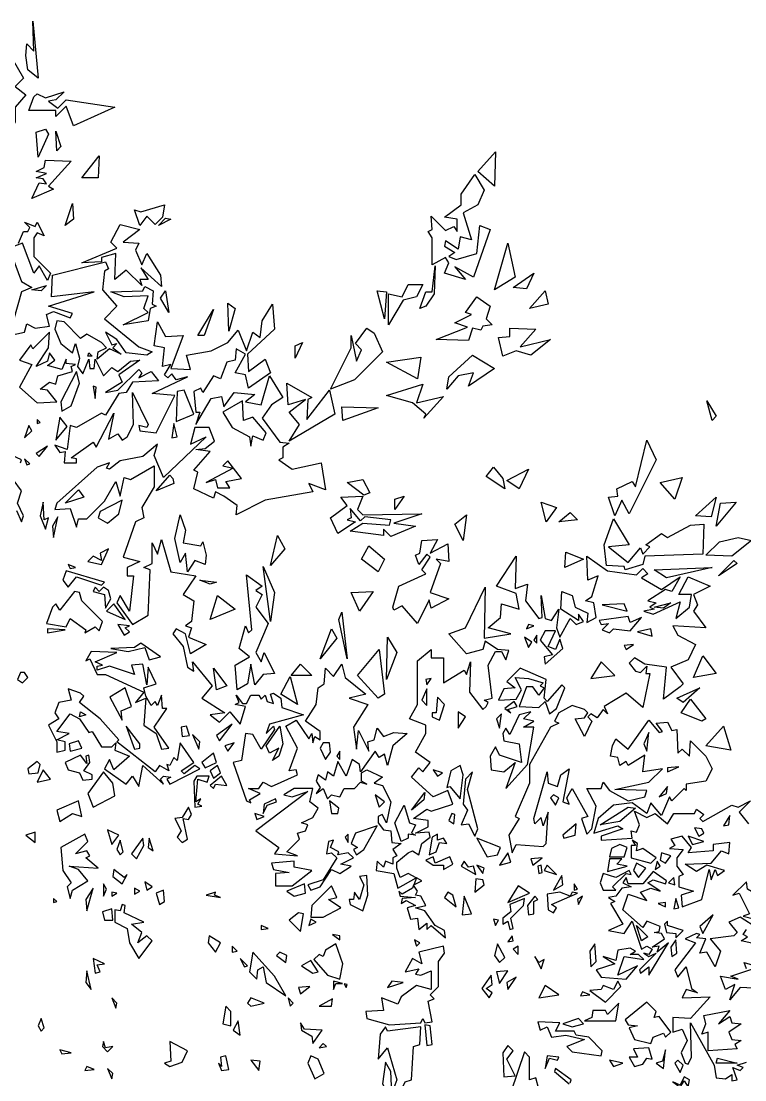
# Model space of a CAD drawing. Header units: millimetres. Extents: x -1920 to 1916, y -1858 to 1858.
# Drawn here: x -525 to 130, y 899 to 1858 of the extents above; entities that cross this region are included whole.
import ezdxf

# ---------------------------------------------------------------- set-up
doc = ezdxf.new("R2010")
doc.units = ezdxf.units.MM
doc.layers.add('ALMOND-DRAW-PROFILE', color=7, linetype='Continuous', lineweight=25)

msp = doc.modelspace()

# ---------------------------------------------------------------- linework, layer by layer
at = {"layer": 'ALMOND-DRAW-PROFILE'}
for points in [[(-509.71, 1806.2), (-519.09, 1813.71), (-520.97, 1826.85), (-520.03, 1837.18), (-513.46, 1830.61), (-514.4, 1857.83)], [(-543.5, 1738.62), (-556.64, 1761.15), (-532.24, 1768.65), (-547.25, 1772.41), (-532.24, 1798.69), (-533.17, 1824.04), (-522.85, 1806.2), (-530.36, 1798.69), (-520.97, 1791.18), (-530.36, 1779.92), (-530.36, 1766.78)], [(-477.79, 1763.02), (-484.36, 1780.86), (-493.75, 1771.47), (-493.75, 1777.1), (-518.16, 1777.1), (-513.46, 1789.31), (-510.65, 1792.12), (-503.14, 1788.37), (-486.24, 1794), (-493.75, 1786.49), (-500.32, 1785.55), (-491.87, 1778.98), (-484.36, 1786.49), (-440.24, 1779.92)], [(-509.71, 1734.86), (-511.58, 1757.39), (-503.14, 1760.21), (-500.32, 1755.51)], [(-492.81, 1740.49), (-493.75, 1758.33), (-489.06, 1744.25)], [(-470.28, 1716.09), (-454.32, 1735.8), (-455.26, 1716.09)], [(-96.68, 1708.58), (-111.7, 1721.72), (-95.75, 1739.56)], [(-515.34, 1697.31), (-508.77, 1711.39), (-502.2, 1710.46), (-505.01, 1715.15), (-511.58, 1716.09), (-502.2, 1719.84), (-511.58, 1721.72), (-504.08, 1725.47), (-503.14, 1732.05), (-479.67, 1731.11), (-500.32, 1708.58), (-495.63, 1705.76)], [(-122.97, 1624.1), (-141.74, 1629.73), (-137.99, 1639.12), (-140.8, 1643.81), (-153.01, 1637.24), (-153.01, 1661.64), (-156.76, 1667.28), (-153.01, 1669.15), (-153.94, 1681.36), (-140.8, 1668.22), (-133.29, 1671.97), (-130.48, 1667.28), (-130.48, 1678.54), (-141.74, 1680.42), (-126.72, 1691.68), (-126.72, 1701.07), (-114.52, 1718.9), (-106.07, 1704.82), (-111.7, 1691.68), (-124.85, 1684.17), (-117.34, 1659.77), (-127.66, 1662.58), (-129.54, 1651.32), (-140.8, 1658.83), (-141.74, 1654.13), (-132.35, 1648.5), (-137.99, 1644.75), (-131.42, 1641.93), (-112.64, 1647.56), (-109.83, 1672.91), (-100.44, 1669.15), (-115.46, 1625.97), (-132.35, 1635.36)], [(-485.3, 1672.91), (-478.73, 1692.62), (-477.79, 1678.54)], [(-417.72, 1672.91), (-422.41, 1686.99), (-416.78, 1685.11), (-395.19, 1691.68), (-397.06, 1680.42), (-403.64, 1673.85), (-411.15, 1681.36)], [(-400.82, 1672.91), (-394.25, 1679.48), (-389.56, 1678.54)], [(-415.84, 1618.46), (-429.92, 1632.54), (-440.24, 1624.1), (-439.31, 1647.56), (-452.45, 1643.81), (-452.45, 1640.05), (-470.28, 1639.12), (-438.37, 1652.26), (-444, 1657.89), (-435.55, 1673.85), (-417.72, 1669.15), (-432.73, 1657.89), (-418.65, 1656.95), (-421.47, 1650.38), (-415.84, 1637.24), (-411.15, 1647.56), (-398.94, 1627.85), (-398, 1617.53), (-416.78, 1634.42), (-410.21, 1624.1), (-417.72, 1624.1)], [(-96.68, 1614.71), (-84.48, 1656.95), (-77.91, 1625.97)], [(-164.27, 1597.81), (-158.64, 1612.83), (-153.01, 1612.83), (-150.19, 1636.3), (-151.13, 1610.96), (-158.64, 1599.69)], [(-79.79, 1616.59), (-61.01, 1629.73), (-67.59, 1615.65)], [(-515.34, 1614.71), (-502.2, 1618.46), (-506.89, 1613.77)], [(-432.73, 1582.79), (-410.21, 1594.06), (-413.96, 1597.81), (-410.21, 1609.08), (-431.8, 1608.14), (-444, 1612.83), (-414.9, 1613.77), (-413.02, 1617.53), (-405.51, 1613.77), (-406.45, 1601.57), (-402.7, 1599.69), (-408.33, 1597.81), (-410.21, 1586.55)], [(-391.43, 1594.06), (-398.94, 1607.2), (-394.25, 1613.77)], [(-196.19, 1588.43), (-202.76, 1613.77), (-194.31, 1612.83)], [(-192.43, 1582.79), (-192.43, 1610.96), (-180.23, 1608.14), (-174.6, 1619.4), (-161.45, 1619.4), (-167.09, 1608.14), (-179.29, 1605.32)], [(-64.77, 1597.81), (-50.69, 1613.77), (-47.87, 1601.57)], [(-336.99, 1577.16), (-337.93, 1602.51), (-331.36, 1597.81)], [(-149.25, 1569.65), (-121.09, 1580.92), (-132.35, 1584.67), (-117.34, 1592.18), (-122.97, 1594.06), (-112.64, 1608.14), (-100.44, 1599.69), (-104.19, 1588.43), (-98.56, 1582.79), (-107.01, 1581.86), (-108.89, 1578.1), (-116.4, 1579.98), (-120.15, 1568.71)], [(-365.15, 1573.41), (-351.07, 1596.87), (-359.52, 1573.41)], [(-510.65, 1512.39), (-492.81, 1513.33), (-501.26, 1523.66), (-507.83, 1524.6), (-499.38, 1531.17), (-493.75, 1529.29), (-491.87, 1536.8), (-478.73, 1540.55), (-479.67, 1545.25), (-475.91, 1547.12), (-484.36, 1548.06), (-484.36, 1551.82), (-488.12, 1542.43), (-501.26, 1546.19), (-494.69, 1550.88), (-499.38, 1557.45), (-501.26, 1549.94), (-511.58, 1545.25), (-500.32, 1562.14), (-499.38, 1576.22), (-514.4, 1561.2), (-516.28, 1564.96), (-526.6, 1550.88), (-515.34, 1547.12), (-526.6, 1526.47)], [(-245, 1524.6), (-226.22, 1562.14), (-226.22, 1573.41), (-221.53, 1549.94), (-216.84, 1560.27), (-222.47, 1565.9), (-212.14, 1579.98), (-205.57, 1575.28), (-198.06, 1558.39), (-223.41, 1533.04)], [(-89.18, 1554.63), (-92.93, 1571.53), (-82.6, 1572.47), (-82.6, 1579.98), (-59.14, 1579.04), (-73.22, 1563.08), (-46, 1569.65), (-63.83, 1555.57), (-76.97, 1559.33)], [(-276.91, 1552.76), (-276.91, 1564.02), (-270.34, 1566.84)], [(-464.65, 1554.63), (-463.71, 1557.45), (-460.9, 1554.63)], [(-166.15, 1533.98), (-194.31, 1549), (-163.33, 1553.7)], [(-139.86, 1524.6), (-137.99, 1535.86), (-116.4, 1555.57), (-96.68, 1543.37), (-120.15, 1527.41), (-115.46, 1539.61), (-129.54, 1536.8)], [(-488.12, 1504.88), (-479.67, 1509.58), (-472.16, 1530.23), (-474.98, 1540.55), (-489.06, 1513.33)], [(-458.08, 1516.15), (-457.14, 1526.47), (-459.96, 1527.41)], [(-282.54, 1477.66), (-273.16, 1492.68), (-282.54, 1503.94), (-267.53, 1515.21), (-283.48, 1510.52), (-284.42, 1530.23), (-261.89, 1517.09), (-265.65, 1515.21), (-266.59, 1497.37), (-245.94, 1523.66), (-241.24, 1502.07)], [(-160.52, 1498.31), (-158.64, 1502.07), (-170.84, 1512.39), (-194.31, 1518.96), (-161.45, 1529.29), (-167.09, 1512.39), (-142.68, 1518.03)], [(-384.86, 1495.5), (-368.9, 1502.07), (-377.35, 1523.66), (-383.92, 1522.72)], [(-317.28, 1472.97), (-315.4, 1482.35), (-306.01, 1478.6), (-303.2, 1485.17), (-315.4, 1499.25), (-323.85, 1496.44), (-324.79, 1514.27), (-342.62, 1503.94), (-334.17, 1489.86), (-318.22, 1481.42)], [(-233.73, 1496.44), (-234.67, 1508.64), (-201.82, 1507.7)], [(100.44, 1496.44), (95.75, 1514.27), (104.19, 1500.19)], [(-510.65, 1493.62), (-507.83, 1494.56), (-510.65, 1497.37)], [(-493.75, 1478.6), (-483.42, 1490.8), (-489.99, 1499.25)], [(-521.91, 1480.48), (-515.34, 1487.05), (-518.16, 1491.74)], [(-388.62, 1480.48), (-383.92, 1481.42), (-386.74, 1493.62)], [(12.2, 1410.08), (6.57, 1426.97), (15.02, 1427.91), (14.08, 1434.48), (28.16, 1441.05), (30.98, 1436.36), (41.3, 1478.6), (49.75, 1460.77), (25.34, 1411.95), (18.77, 1424.16)], [(-508.77, 1463.58), (-501.26, 1472.97), (-511.58, 1466.4)], [(-520.03, 1456.07), (-517.22, 1457.01), (-521.91, 1461.7)], [(-347.31, 1435.42), (-336.05, 1435.42), (-339.8, 1441.05), (-325.72, 1443.87), (-337.93, 1459.83), (-342.62, 1455.13), (-333.23, 1453.26), (-357.64, 1440.11), (-349.19, 1442.93)], [(-87.3, 1434.48), (-104.19, 1445.75), (-97.62, 1454.19), (-89.18, 1443.87)], [(-74.16, 1434.48), (-85.42, 1441.99), (-65.71, 1452.32)], [(-402.7, 1432.6), (-390.49, 1446.68), (-387.68, 1443.87), (-386.74, 1439.18)], [(-214.96, 1428.85), (-229.98, 1440.11), (-215.9, 1442.93), (-209.33, 1430.73)], [(66.65, 1425.09), (53.51, 1440.11), (73.22, 1444.81)], [(-485.3, 1421.34), (-473.1, 1433.54), (-468.41, 1426.97)], [(-503.14, 1397.87), (-500.32, 1408.2), (-504.08, 1406.32), (-505.01, 1422.28), (-507.83, 1410.08)], [(-446.82, 1403.51), (-436.49, 1411.95), (-433.67, 1424.16), (-453.39, 1413.83), (-455.26, 1408.2)], [(-190.55, 1391.3), (-197.12, 1397.87), (-197.12, 1392.24), (-227.16, 1396), (-215.9, 1403.51), (-191.49, 1401.63), (-190.55, 1406.32), (-214.02, 1409.14), (-217.78, 1405.38), (-227.16, 1416.65), (-226.22, 1408.2), (-229.98, 1406.32), (-222.47, 1404.44), (-238.43, 1394.12), (-245, 1408.2), (-229.98, 1419.46), (-235.61, 1426.97), (-215.9, 1427.91), (-220.59, 1415.71), (-215.9, 1411.01), (-162.39, 1411.95), (-187.74, 1403.51), (-168.03, 1400.69)], [(-186.8, 1415.71), (-186.8, 1425.09), (-178.35, 1427.91)], [(-49.75, 1404.44), (-54.44, 1422.28), (-40.36, 1417.59)], [(85.42, 1410.08), (104.19, 1426.97), (99.5, 1409.14)], [(104.19, 1400.69), (107.95, 1421.34), (122.03, 1422.28)], [(-495.63, 1390.36), (-491.87, 1409.14), (-496.57, 1400.69)], [(-374.54, 1359.39), (-376.41, 1376.28), (-381.11, 1367.84), (-385.8, 1389.42), (-381.11, 1411.01), (-376.41, 1396.93), (-378.29, 1385.67), (-362.33, 1382.85), (-360.46, 1386.61), (-357.64, 1374.41), (-358.58, 1365.96), (-367.97, 1369.71)], [(-124.85, 1387.55), (-132.35, 1402.57), (-122.03, 1411.01)], [(-38.49, 1404.44), (-28.16, 1412.89), (-21.59, 1406.32)], [(21.59, 1361.26), (20.65, 1364.08), (4.69, 1365.02), (2.82, 1383.79), (11.26, 1407.26), (25.34, 1383.79), (6.57, 1381.92), (24.41, 1367.84), (35.67, 1380.98), (37.55, 1375.34), (44.12, 1381.92), (40.36, 1383.79), (54.44, 1394.12), (60.08, 1390.36), (80.73, 1401.63), (92.93, 1402.57), (91.99, 1375.34), (39.42, 1373.47), (37.55, 1365.96)], [(-299.44, 1365.02), (-292.87, 1392.24), (-286.3, 1380.04)], [(94.81, 1374.41), (107.01, 1386.61), (123.91, 1390.36), (136.11, 1387.55), (118.27, 1373.47)], [(-201.82, 1359.39), (-216.84, 1370.65), (-210.27, 1382.85), (-196.19, 1370.65)], [(-166.15, 1312.45), (-180.23, 1328.41), (-187.74, 1324.66), (-188.68, 1327.47), (-183.04, 1346.25), (-158.64, 1357.51), (-162.39, 1361.26), (-154.88, 1372.53), (-157.7, 1375.34), (-165.21, 1365.96), (-168.03, 1374.41), (-164.27, 1376.28), (-162.39, 1387.55), (-148.31, 1388.49), (-154.88, 1376.28), (-138.93, 1384.73), (-137.99, 1368.77), (-149.25, 1370.65), (-145.5, 1366.9), (-154.88, 1340.61), (-137.99, 1334.98), (-153.94, 1326.53), (-155.82, 1334.04)], [(-464.65, 1368.77), (-452.45, 1365.96), (-445.88, 1380.04), (-453.39, 1376.28), (-452.45, 1369.71), (-459.96, 1373.47)], [(-32.85, 1363.14), (-31.92, 1377.22), (-15.96, 1370.65)], [(-480.61, 1362.2), (-475.91, 1363.14), (-482.49, 1365.96)], [(-299.44, 1314.33), (-306.01, 1364.08), (-295.69, 1340.61)], [(59.14, 1353.75), (47.87, 1361.26), (100.44, 1363.14)], [(106.07, 1355.63), (120.15, 1369.71), (122.97, 1366.9)], [(-482.49, 1345.31), (-474.98, 1354.69), (-452.45, 1347.18), (-449.63, 1350), (-484.36, 1360.33), (-487.18, 1351.88)], [(-353.89, 1348.12), (-363.27, 1351.88), (-348.25, 1350)], [(-329.48, 1252.38), (-331.36, 1274.9), (-318.22, 1282.41), (-327.6, 1289.92), (-321.97, 1310.58), (-319.15, 1304), (-316.34, 1306.82), (-321.03, 1356.57), (-306.95, 1346.25), (-312.58, 1342.49), (-306.95, 1338.74), (-312.58, 1327.47), (-301.32, 1312.45), (-312.58, 1286.17), (-307.89, 1277.72), (-305.07, 1286.17), (-295.69, 1267.4), (-306.01, 1266.46), (-313.52, 1257.07), (-317.28, 1275.84), (-320.09, 1258.01)], [(-448.69, 1326.53), (-444, 1334.98), (-445.88, 1342.49), (-450.57, 1345.31), (-454.32, 1341.55), (-458.08, 1345.31), (-459.96, 1341.55), (-449.63, 1338.74)], [(-467.47, 1304), (-458.08, 1309.64), (-454.32, 1305.88), (-451.51, 1314.33), (-470.28, 1333.1), (-472.16, 1340.61), (-476.85, 1341.55), (-489.99, 1324.66), (-493.75, 1330.29), (-496.57, 1327.47), (-502.2, 1312.45), (-484.36, 1309.64), (-480.61, 1317.15), (-466.53, 1306.82)], [(-353.89, 1316.21), (-347.31, 1337.8), (-331.36, 1325.59)], [(-218.71, 1323.72), (-226.22, 1340.61), (-206.51, 1341.55)], [(-447.75, 1323.72), (-430.86, 1316.21), (-441.18, 1330.29)], [(-229.98, 1280.54), (-237.49, 1316.21), (-234.67, 1322.78)], [(0.94, 1329.35), (23.47, 1323.72), (20.65, 1330.29)], [(47.87, 1327.47), (62.89, 1331.23), (56.32, 1326.53)], [(7.51, 1304), (11.26, 1307.76), (26.28, 1305.88), (36.61, 1318.08), (26.28, 1313.39), (24.41, 1319.02), (-1.88, 1315.27), (0, 1311.51), (6.57, 1312.45), (0.94, 1306.82)], [(-501.26, 1304), (-485.3, 1306.82), (-501.26, 1307.76)], [(-431.8, 1302.13), (-427.1, 1304.94), (-430.86, 1308.7), (-427.1, 1310.58), (-437.43, 1311.51)], [(-254.38, 1280.54), (-244.06, 1307.76), (-239.37, 1299.31)], [(-67.59, 1307.76), (-61.01, 1310.58), (-65.71, 1311.51)], [(-50.69, 1275.84), (-34.73, 1289.92), (-37.55, 1298.37), (-41.3, 1288.99), (-47.87, 1291.8), (-41.3, 1305.88), (-50.69, 1305.88), (-55.38, 1297.43), (-44.12, 1284.29), (-51.63, 1282.41)], [(32.85, 1304.94), (46, 1301.19), (45.06, 1307.76)], [(-409.27, 1279.6), (-398.94, 1282.41), (-416.78, 1294.62), (-422.41, 1290.86), (-444, 1289.92), (-428.04, 1287.11), (-413.02, 1290.86)], [(-194.31, 1261.76), (-193.37, 1300.25), (-184.92, 1286.17)], [(-65.71, 1290.86), (-62.89, 1295.56), (-69.46, 1300.25)], [(-58.2, 1294.62), (-58.2, 1302.13), (-61.01, 1297.43)], [(-398, 1198.87), (-391.43, 1199.81), (-404.57, 1218.58), (-393.31, 1235.48), (-397.06, 1235.48), (-398, 1247.68), (-401.76, 1238.3), (-403.64, 1242.05), (-407.39, 1238.3), (-412.08, 1246.74), (-413.96, 1254.25), (-402.7, 1258.01), (-410.21, 1273.03), (-411.15, 1257.07), (-414.9, 1275.84), (-425.23, 1274.9), (-422.41, 1266.46), (-444.94, 1273.97), (-456.2, 1270.21), (-456.2, 1273.97), (-451.51, 1274.9), (-458.08, 1277.72), (-438.37, 1286.17), (-461.83, 1287.11), (-466.53, 1278.66), (-462.77, 1280.54), (-456.2, 1266.46), (-448.69, 1266.46), (-413.96, 1250.5), (-421.47, 1241.11), (-412.08, 1244.87), (-413.96, 1220.46), (-402.7, 1212.95)], [(-201.82, 1244.87), (-220.59, 1265.52), (-200.88, 1288.99), (-196.19, 1248.62)], [(22.53, 1288.99), (29.1, 1293.68), (20.65, 1292.74)], [(-280.67, 1265.52), (-272.22, 1275.84), (-261.89, 1265.52)], [(-9.39, 1262.7), (12.2, 1265.52), (0, 1277.72)], [(83.54, 1263.64), (91.99, 1283.35), (104.19, 1267.4)], [(-523.79, 1258.95), (-519.09, 1263.64), (-521.91, 1268.33), (-525.67, 1268.33), (-528.48, 1261.76)], [(-348.25, 1252.38), (-351.07, 1272.09), (-338.87, 1256.13)], [(-46.93, 1230.79), (-40.36, 1235.48), (-32.85, 1254.25), (-35.67, 1257.07), (-48.81, 1242.05), (-51.63, 1244.87), (-49.75, 1261.76), (-73.22, 1272.09), (-85.42, 1259.89), (-77.91, 1254.25), (-88.24, 1253.32), (-92.93, 1242.99), (-76.97, 1243.93), (-72.28, 1252.38), (-77.91, 1263.64), (-65.71, 1262.7), (-52.57, 1258.95), (-55.38, 1256.13), (-51.63, 1254.25), (-56.32, 1247.68), (-61.95, 1255.19), (-67.59, 1255.19), (-74.16, 1237.36), (-56.32, 1236.42), (-50.69, 1242.05)], [(-275.04, 1239.23), (-290.05, 1248.62), (-281.61, 1264.58)], [(-157.7, 1257.07), (-153.94, 1262.7), (-158.64, 1261.76)], [(-418.65, 1165.08), (-414.9, 1183.85), (-396.13, 1166.96), (-398.94, 1171.65), (-396.13, 1174.47), (-389.56, 1173.53), (-393.31, 1171.65), (-390.49, 1166.96), (-363.27, 1181.04), (-367.97, 1183.85), (-377.35, 1176.34), (-380.17, 1179.16), (-368.9, 1186.67), (-381.11, 1204.5), (-383.92, 1188.55), (-386.74, 1191.36), (-390.49, 1183.85), (-393.31, 1184.79), (-391.43, 1179.16), (-399.88, 1183.85), (-403.64, 1178.22), (-438.37, 1205.44), (-436.49, 1207.32), (-453.39, 1226.09), (-472.16, 1241.11), (-468.41, 1246.74), (-471.22, 1249.56), (-482.49, 1253.32), (-479.67, 1242.99), (-490.93, 1241.11), (-494.69, 1231.73), (-490.93, 1226.09), (-500.32, 1220.46), (-492.81, 1205.44), (-492.81, 1196.06), (-485.3, 1197.93), (-485.3, 1205.44), (-492.81, 1207.32), (-481.55, 1212.95), (-492.81, 1214.83), (-480.61, 1230.79), (-472.16, 1226.09), (-463.71, 1213.89), (-460.9, 1214.83), (-452.45, 1200.75), (-443.06, 1200.75), (-439.31, 1204.5), (-440.24, 1197.93), (-427.1, 1192.3), (-441.18, 1180.1), (-444.94, 1189.48), (-449.63, 1181.04), (-429.92, 1166.96), (-424.29, 1174.47)], [(-444.64, 1245.99), (-433.67, 1225.15), (-434.61, 1233.6), (-425.23, 1237.36), (-430.86, 1254.25)], [(-157.7, 1238.3), (-157.7, 1253.32), (-162.39, 1242.99)], [(74.16, 1241.11), (68.52, 1244.87), (89.18, 1254.25)], [(-146.44, 1225.15), (-141.74, 1239.23), (-148.31, 1245.81), (-149.25, 1231.73), (-153.01, 1231.73), (-153.01, 1227.97)], [(-87.3, 1235.48), (-81.67, 1231.73), (-84.48, 1234.54), (-76.03, 1237.36), (-78.85, 1242.05)], [(91.05, 1224.22), (72.28, 1231.73), (80.73, 1243.93), (94.81, 1226.09)], [(-472.16, 1227.97), (-471.22, 1232.66), (-466.53, 1229.85)], [(-129.54, 1217.65), (-122.97, 1227.97), (-129.54, 1232.66)], [(-86.36, 1163.2), (-66.65, 1184.79), (-61.01, 1218.58), (-70.4, 1218.58), (-61.01, 1224.22), (-70.4, 1226.09), (-63.83, 1232.66), (-74.16, 1229.85), (-82.6, 1212.01), (-86.36, 1217.65), (-89.18, 1212.95), (-88.24, 1206.38), (-74.16, 1203.56), (-72.28, 1186.67), (-91.99, 1193.24), (-95.75, 1200.75), (-100.44, 1192.3), (-99.5, 1180.1), (-88.24, 1178.22), (-77.91, 1186.67)], [(-91.99, 1217.65), (-90.11, 1230.79), (-94.81, 1226.09)], [(-422.41, 1198.87), (-417.72, 1199.81), (-417.72, 1203.56), (-429.92, 1219.52)], [(-379.23, 1210.14), (-372.66, 1211.07), (-375.48, 1219.52), (-380.17, 1218.58)], [(-345.44, 1206.38), (-334.17, 1221.4), (-348.25, 1211.07)], [(-297.56, 1188.55), (-291.93, 1199.81), (-300.38, 1195.12), (-303.2, 1201.69), (-290.99, 1219.52), (-288.18, 1203.56), (-291.93, 1192.3)], [(117.34, 1197.93), (94.81, 1201.69), (110.77, 1219.52)], [(-364.21, 1198.87), (-363.27, 1205.44), (-369.84, 1212.01)], [(41.3, 1196.99), (43.18, 1213.89), (38.49, 1203.56)], [(-480.61, 1196.99), (-470.28, 1199.81), (-473.1, 1206.38), (-481.55, 1203.56)], [(-337.93, 1196.99), (-332.3, 1204.5), (-340.74, 1201.69)], [(-249.69, 1189.48), (-245, 1196.06), (-245.94, 1204.5), (-251.57, 1204.5), (-254.38, 1199.81)], [(-469.34, 1170.71), (-460.9, 1171.65), (-460.9, 1175.4), (-468.41, 1179.16), (-462.77, 1186.67), (-463.71, 1193.24), (-466.53, 1192.3), (-465.59, 1185.73), (-471.22, 1193.24), (-485.3, 1186.67), (-482.49, 1180.1), (-472.16, 1177.28)], [(-358.58, 1181.97), (-348.25, 1186.67), (-351.07, 1195.12), (-361.39, 1186.67)], [(-236.55, 1189.48), (-236.55, 1196.99), (-239.37, 1192.3)], [(-518.16, 1176.34), (-509.71, 1177.28), (-507.83, 1184.79), (-510.65, 1187.61), (-519.09, 1181.04)], [(-510.65, 1168.83), (-498.44, 1171.65), (-505.01, 1180.1)], [(-351.07, 1172.59), (-344.5, 1177.28), (-347.31, 1183.85), (-353.89, 1179.16)], [(-148.31, 1174.47), (-143.62, 1177.28), (-152.07, 1180.1)], [(-127.66, 1153.81), (-124.85, 1175.4), (-127.66, 1183.85), (-136.11, 1179.16), (-139.86, 1164.14), (-137.05, 1165.08)], [(60.08, 1178.22), (70.4, 1182.91), (60.08, 1181.97)], [(-459.96, 1146.3), (-440.24, 1156.63), (-442.12, 1167.89), (-450.57, 1178.22), (-464.65, 1158.51)], [(-367.97, 1146.3), (-361.39, 1147.24), (-365.15, 1149.12), (-362.33, 1153.81), (-367.03, 1151), (-365.15, 1171.65), (-356.7, 1168.83), (-354.82, 1174.47), (-366.09, 1174.47), (-368.9, 1169.77)], [(-351.07, 1163.2), (-349.19, 1166.96), (-338.87, 1166.02), (-343.56, 1174.47), (-353.89, 1166.02)], [(-114.52, 1120.02), (-111.7, 1126.59), (-121.09, 1162.26), (-116.4, 1178.22), (-122.97, 1171.65), (-124.85, 1149.12), (-121.09, 1143.49), (-126.72, 1130.35), (-120.15, 1131.29)], [(-295.69, 1104.06), (-275.04, 1102.19), (-284.42, 1105.94), (-273.16, 1117.21), (-275.04, 1122.84), (-267.53, 1124.71), (-265.65, 1130.35), (-271.28, 1132.22), (-260.96, 1136.92), (-256.26, 1145.37), (-263.77, 1151), (-260.96, 1163.2), (-277.85, 1163.2), (-287.24, 1157.57), (-279.73, 1155.69), (-265.65, 1160.39), (-312.58, 1124.71), (-291.93, 1109.7)], [(52.57, 1155.69), (59.14, 1158.51), (60.08, 1165.08)], [(-489.99, 1133.16), (-478.73, 1140.67), (-470.28, 1137.86), (-473.1, 1151.94), (-492.81, 1143.49)], [(-306.01, 1140.67), (-302.26, 1148.18), (-293.81, 1151), (-294.75, 1153.81), (-305.07, 1149.12)], [(-244.06, 1140.67), (-238.43, 1140.67), (-237.49, 1145.37), (-245.94, 1151.94)], [(-200.88, 1146.3), (-196.19, 1151), (-204.63, 1157.57)], [(-171.78, 1143.49), (-159.58, 1159.45), (-160.52, 1152.88)], [(-41.3, 1148.18), (-38.49, 1154.75), (-43.18, 1157.57), (-46, 1154.75)], [(-379.23, 1114.39), (-374.54, 1117.21), (-378.29, 1135.98), (-373.6, 1135.04), (-370.78, 1139.73), (-373.6, 1146.3), (-379.23, 1136.92), (-385.8, 1135.98), (-380.17, 1124.71), (-383.92, 1119.08)], [(-311.64, 1135.04), (-305.07, 1137.86), (-313.52, 1140.67)], [(-181.17, 1115.33), (-186.8, 1132.22), (-178.35, 1148.18), (-173.66, 1132.22), (-168.03, 1130.35), (-171.78, 1122.84), (-168.03, 1120.96), (-174.6, 1121.9), (-174.6, 1118.14)], [(-133.29, 1131.29), (-132.35, 1139.73), (-135.17, 1140.67), (-137.99, 1134.1)], [(-0.94, 1130.35), (24.41, 1146.3), (30.98, 1145.37), (16.9, 1133.16)], [(-33.79, 1118.14), (-23.47, 1120.96), (-22.53, 1131.29), (-34.73, 1120.96)], [(110.77, 1129.41), (115.46, 1130.35), (116.4, 1138.8)], [(-512.52, 1114.39), (-512.52, 1123.78), (-520.97, 1120.96)], [(-480.61, 1063.7), (-478.73, 1071.21), (-464.65, 1079.66), (-473.1, 1089.98), (-481.55, 1092.8), (-455.26, 1090.92), (-466.53, 1100.31), (-462.77, 1102.19), (-465.59, 1106.88), (-475.91, 1104.06), (-464.65, 1115.33), (-467.47, 1121.9), (-489.06, 1109.7), (-487.18, 1089.04), (-479.67, 1077.78), (-483.42, 1074.03)], [(-443.06, 1112.51), (-436.49, 1120.96), (-446.82, 1125.65)], [(-229.04, 1114.39), (-229.04, 1121.9), (-231.86, 1119.08)], [(-221.53, 1103.13), (-214.96, 1107.82), (-202.76, 1129.41), (-222.47, 1122.84), (-226.22, 1113.45), (-220.59, 1109.7), (-224.35, 1107.82)], [(-155.82, 1103.13), (-149.25, 1105.94), (-146.44, 1114.39), (-139.86, 1113.45), (-142.68, 1118.14), (-148.31, 1116.27), (-148.31, 1121.9), (-153.01, 1119.08)], [(88.24, 1120.02), (92.93, 1122.84), (91.05, 1126.59), (84.48, 1127.53)], [(-435.55, 1103.13), (-432.73, 1105.94), (-435.55, 1116.27), (-438.37, 1107.82)], [(-420.53, 1099.37), (-413.96, 1111.57), (-414.9, 1118.14), (-425.23, 1104.06)], [(-405.51, 1106.88), (-409.27, 1118.14), (-410.21, 1109.7)], [(-262.83, 1071.21), (-254.38, 1074.03), (-244.06, 1089.98), (-236.55, 1086.23), (-226.22, 1092.8), (-235.61, 1094.68), (-224.35, 1100.31), (-229.04, 1105), (-238.43, 1103.13), (-237.49, 1105.94), (-245, 1109.7), (-242.18, 1116.27), (-246.87, 1115.33), (-248.75, 1104.06), (-244.06, 1105), (-239.37, 1100.31), (-251.57, 1080.6), (-265.65, 1075.9)], [(-103.26, 1101.25), (-93.87, 1103.13), (-91.05, 1109.7), (-112.64, 1118.14)], [(7.51, 1101.25), (20.65, 1101.25), (23.47, 1109.7), (16.9, 1112.51), (9.39, 1108.76)], [(27.22, 1100.31), (45.06, 1095.62), (49.75, 1100.31), (37.55, 1108.76), (31.92, 1106.88), (32.85, 1113.45), (28.16, 1116.27), (30.98, 1111.57), (27.22, 1111.57)], [(73.22, 1056.19), (91.05, 1062.76), (97.62, 1089.98), (99.5, 1080.6), (103.26, 1089.98), (105.13, 1084.35), (111.7, 1089.04), (95.75, 1093.74), (86.36, 1088.11), (76.03, 1094.68), (99.5, 1095.62), (108.89, 1106.88), (115.46, 1104.06), (116.4, 1114.39), (101.38, 1112.51), (101.38, 1106.88), (78.85, 1105), (81.67, 1109.7), (73.22, 1120.02), (62.89, 1117.21), (66.65, 1111.57), (61.95, 1108.76), (74.16, 1107.82), (68.52, 1100.31), (68.52, 1092.8), (74.16, 1085.29), (70.4, 1083.41), (70.4, 1074.03), (83.54, 1070.27), (72.28, 1066.52)], [(82.6, 1112.51), (92.93, 1115.33), (78.85, 1120.02)], [(-91.99, 1093.74), (-81.67, 1096.55), (-84.48, 1105)], [(58.2, 1095.62), (62.89, 1102.19), (54.44, 1105), (53.51, 1098.43)], [(-294.75, 1074.96), (-279.73, 1074.96), (-261.89, 1089.04), (-277.85, 1091.86), (-277.85, 1097.49), (-298.5, 1095.62), (-296.63, 1089.98), (-282.54, 1087.17), (-294.75, 1086.23)], [(-142.68, 1089.98), (-134.23, 1094.68), (-137.05, 1101.25), (-150.19, 1095.62), (-152.07, 1101.25), (-158.64, 1098.43), (-152.07, 1093.74), (-142.68, 1093.74)], [(-126.72, 1092.8), (-113.58, 1085.29), (-115.46, 1092.8), (-120.15, 1091.86), (-123.91, 1097.49)], [(-107.01, 1086.23), (-106.07, 1090.92), (-112.64, 1093.74)], [(-61.95, 1093.74), (-53.51, 1100.31), (-63.83, 1099.37)], [(-56.32, 1086.23), (-53.51, 1087.17), (-54.44, 1093.74), (-57.26, 1092.8)], [(-51.63, 1089.04), (-40.36, 1085.29), (-48.81, 1093.74)], [(5.63, 1088.11), (23.47, 1092.8), (14.08, 1094.68), (18.77, 1099.37), (7.51, 1099.37)], [(33.79, 1082.47), (40.36, 1090.92), (31.92, 1095.62), (29.1, 1089.04)], [(48.81, 1089.98), (53.51, 1092.8), (50.69, 1097.49)], [(-433.67, 1076.84), (-428.98, 1085.29), (-431.8, 1082.47), (-441.18, 1089.98), (-442.12, 1083.41)], [(-215.9, 1052.44), (-211.2, 1066.52), (-212.14, 1084.35), (-218.71, 1083.41), (-214.96, 1075.9), (-218.71, 1062.76), (-223.41, 1069.33), (-224.35, 1062.76), (-228.1, 1062.76), (-227.16, 1058.07)], [(-43.18, 1071.21), (-34.73, 1075.9), (-35.67, 1084.35)], [(1.88, 1071.21), (13.14, 1071.21), (10.33, 1074.03), (22.53, 1086.23), (27.22, 1085.29), (25.34, 1089.04), (13.14, 1082.47), (1.88, 1086.23), (-0.94, 1077.78)], [(43.18, 994.24), (61.01, 1023.34), (50.69, 1014.89), (52.57, 1020.52), (46, 1019.58), (57.26, 1027.09), (54.44, 1031.78), (47.87, 1032.72), (52.57, 1033.66), (53.51, 1038.36), (41.3, 1043.05), (37.55, 1037.42), (19.71, 1053.37), (24.41, 1067.45), (41.3, 1061.82), (35.67, 1069.33), (45.06, 1073.09), (53.51, 1070.27), (42.24, 1077.78), (46.93, 1080.6), (58.2, 1076.84), (59.14, 1079.66), (46.93, 1088.11), (37.55, 1076.84), (24.41, 1076.84), (22.53, 1082.47), (19.71, 1077.78), (27.22, 1074.03), (18.77, 1073.09), (13.14, 1065.58), (6.57, 1064.64), (12.2, 1060.88), (8.45, 1059.01), (19.71, 1040.23), (6.57, 1034.6), (20.65, 1031.78), (28.16, 1043.05), (36.61, 1017.7), (41.3, 1020.52), (46, 1017.7), (43.18, 1013.01), (38.49, 1013.95), (43.18, 1011.13), (49.75, 1013.95), (34.73, 998.93), (35.67, 996.11), (43.18, 1001.75)], [(-450.57, 1065.58), (-447.75, 1072.15), (-450.57, 1076.84)], [(-411.15, 1071.21), (-406.45, 1074.03), (-413.02, 1078.72)], [(-277.85, 1065.58), (-267.53, 1068.39), (-268.46, 1076.84), (-284.42, 1070.27)], [(-262.83, 1046.8), (-251.57, 1046.8), (-235.61, 1055.25), (-246.87, 1062.76), (-239.37, 1064.64), (-244.06, 1074.96), (-261.89, 1057.13)], [(-169.79, 1075.73), (-170.84, 1073.09), (-180.23, 1067.45), (-183.04, 1070.27), (-182.11, 1065.58), (-168.03, 1064.64), (-180.23, 1063.7), (-181.17, 1059.01), (-176.47, 1061.82), (-168.03, 1057.13), (-175.53, 1055.25), (-172.72, 1044.93), (-166.15, 1045.87), (-165.21, 1035.54), (-157.7, 1041.17), (-157.7, 1035.54), (-153.94, 1039.29), (-140.8, 1028.03), (-141.74, 1034.6), (-150.19, 1039.29), (-159.58, 1052.44), (-168.03, 1055.25), (-158.64, 1057.13), (-163.33, 1065.58), (-168.03, 1066.52), (-166.15, 1070.27)], [(-167.18, 1082.24), (-169.67, 1076.02), (-162.39, 1079.66)], [(-114.52, 1069.33), (-106.07, 1075.9), (-107.01, 1080.6), (-113.58, 1081.54)], [(-84.48, 1059.95), (-64.77, 1068.39), (-75.1, 1074.96)], [(-24.41, 1071.21), (-21.59, 1072.15), (-24.41, 1076.84)], [(61.01, 1077.78), (66.65, 1075.9), (65.71, 1082.47)], [(138.93, 1044.93), (145.5, 1064.64), (132.35, 1072.15), (131.42, 1078.72), (119.21, 1066.52), (124.85, 1068.39), (134.23, 1049.62), (128.6, 1047.74)], [(-465.59, 1052.44), (-459.96, 1073.09), (-466.53, 1062.76)], [(-443.06, 1065.58), (-438.37, 1068.39), (-443.06, 1069.33)], [(-422.41, 1067.45), (-417.72, 1070.27), (-422.41, 1073.09)], [(-399.88, 1058.07), (-395.19, 1060.88), (-396.13, 1071.21), (-402.7, 1068.39)], [(-357.64, 1066.52), (-344.5, 1064.64), (-350.13, 1066.52), (-349.19, 1069.33)], [(-131.42, 1056.19), (-134.23, 1066.52), (-138.93, 1069.33), (-141.74, 1064.64)], [(-125.78, 1048.68), (-117.34, 1049.62), (-123.91, 1065.58)], [(-65.71, 1048.68), (-61.01, 1049.62), (-61.01, 1060.88), (-57.26, 1062.76), (-60.08, 1065.58), (-66.65, 1057.13)], [(-43.18, 1050.56), (-40.36, 1055.25), (-45.06, 1058.07), (-21.59, 1068.39), (-26.28, 1069.33), (-28.16, 1065.58), (-37.55, 1069.33), (-48.81, 1067.45), (-47.87, 1053.37)], [(-20.65, 1058.07), (-16.9, 1065.58), (-21.59, 1062.76)], [(-495.63, 1059.95), (-492.81, 1060.88), (-495.63, 1063.7)], [(-449.53, 1043.99), (-442.12, 1043.99), (-443.06, 1054.31), (-451.51, 1051.5)], [(-418.65, 1009.26), (-406.45, 1025.21), (-411.15, 1029.91), (-419.59, 1023.34), (-415.84, 1032.72), (-425.23, 1040.23), (-413.96, 1042.11), (-431.8, 1050.56), (-430.86, 1057.13), (-433.67, 1058.07), (-435.55, 1052.44), (-440.24, 1053.37), (-440.24, 1042.11), (-428.98, 1036.48), (-427.1, 1023.34)], [(-82.6, 1035.54), (-79.79, 1036.48), (-81.67, 1045.87), (-70.4, 1057.13), (-69.46, 1063.7), (-82.6, 1058.07), (-81.67, 1051.5), (-89.18, 1045.87), (-89.18, 1040.23), (-84.48, 1043.05)], [(58.2, 1056.19), (58.2, 1059.95), (51.63, 1059.01)], [(65.71, 1054.31), (70.4, 1055.25), (67.59, 1063.7)], [(-272.22, 1033.66), (-269.4, 1049.62), (-274.1, 1050.56), (-282.54, 1043.99)], [(-264.71, 1039.29), (-258.14, 1042.11), (-262.83, 1044.93)], [(-95.75, 1039.29), (-92.93, 1043.99), (-97.62, 1044.93)], [(91.99, 1031.78), (101.38, 1048.68), (89.18, 1038.36)], [(-307.89, 1035.54), (-301.32, 1036.48), (-307.89, 1039.29)], [(36.61, 1025.21), (31.92, 1039.29), (42.24, 1028.97)], [(67.59, 1028.03), (74.16, 1034.6), (60.08, 1039.29), (60.08, 1043.05), (57.26, 1040.23), (59.14, 1032.72), (67.59, 1031.78)], [(-349.19, 1014.89), (-344.5, 1023.34), (-354.82, 1029.91), (-355.76, 1023.34)], [(-236.55, 1026.15), (-236.55, 1029.91), (-243.12, 1030.85)], [(-167.09, 1020.52), (-164.27, 1023.34), (-168.96, 1026.15)], [(-84.48, 1024.28), (-79.79, 1025.21), (-80.73, 1029.91)], [(63.83, 1011.13), (68.52, 1013.95), (67.59, 1026.15), (62.89, 1019.58)], [(-334.17, 1014.89), (-329.48, 1015.83), (-334.17, 1020.52)], [(-236.55, 990.48), (-233.73, 1004.56), (-240.3, 1022.4), (-249.69, 1016.77), (-251.57, 1011.13), (-255.32, 1013.01), (-260.02, 1008.32), (-247.81, 994.24)], [(-191.49, 949.18), (-163.33, 951.06), (-161.45, 954.81), (-159.58, 951.06), (-153.01, 952), (-156.76, 970.77), (-151.13, 972.65), (-154.88, 976.4), (-147.37, 983.91), (-147.37, 1006.44), (-141.74, 1013.95), (-142.68, 1020.52), (-165.21, 1014.89), (-162.39, 1004.56), (-170.84, 1009.26), (-177.41, 997.05), (-165.21, 999.87), (-168.03, 995.18), (-163.33, 994.24), (-153.94, 997.99), (-153.94, 981.1), (-167.09, 984.85), (-181.17, 974.52), (-183.98, 967.95), (-199, 973.59), (-197.12, 962.32), (-213.08, 961.38), (-212.14, 954.81)], [(-91.99, 1005.5), (-87.3, 1010.2), (-93.87, 1022.4), (-96.68, 1012.07)], [(-75.1, 1013.01), (-75.1, 1020.52), (-79.79, 1017.7)], [(-9.39, 1001.75), (-4.69, 1006.44), (-5.63, 1022.4), (-10.33, 1015.83)], [(0, 992.36), (22.53, 990.48), (32.85, 1002.69), (15.02, 994.24), (20.65, 1011.13), (38.49, 1008.32), (33.79, 1013.01), (26.28, 1013.01), (30.98, 1015.83), (26.28, 1018.64), (15.02, 1016.77), (13.14, 1007.38), (1.88, 1011.13), (12.2, 1004.56), (-4.69, 998.93)], [(-458.08, 996.11), (-453.39, 997.05), (-456.2, 1003.62), (-449.63, 1004.56), (-459.96, 1009.26)], [(-322.91, 1001.75), (-320.09, 1002.69), (-326.66, 1009.26)], [(-285.36, 975.46), (-295.69, 993.3), (-315.4, 1014.89), (-318.22, 997.05), (-311.64, 990.48), (-310.71, 998.93), (-306.01, 1001.75), (-303.2, 987.67)], [(-285.36, 1005.5), (-284.42, 1012.07), (-290.99, 1014.89), (-293.81, 1012.07)], [(-260.96, 996.11), (-256.26, 997.05), (-262.83, 1007.38), (-271.28, 1002.69)], [(-54.44, 999.87), (-51.63, 1008.32), (-56.32, 1005.5), (-60.08, 1011.13)], [(-461.83, 981.1), (-465.59, 997.99), (-466.53, 987.67)], [(-91.99, 986.73), (-84.48, 997.99), (-94.81, 997.05)], [(-242.18, 981.1), (-240.3, 986.73), (-234.05, 986.73), (-242.18, 988.61)], [(-193.37, 982.97), (-179.29, 987.67), (-189.61, 988.61)], [(-101.38, 973.59), (-98.56, 978.28), (-104.19, 982.03), (-98.56, 985.79), (-99.5, 994.24), (-107.95, 982.03)], [(-84.48, 981.1), (-76.97, 992.36), (-85.42, 987.67)], [(3.75, 969.83), (17.84, 983.91), (15.02, 988.61), (11.26, 981.1), (1.88, 984.85), (0, 981.1), (-10.33, 980.16)], [(-272.22, 977.34), (-263.77, 983.91), (-274.1, 982.97)], [(-232.63, 986.4), (-230.92, 982.97), (-229.98, 985.79)], [(-56.32, 973.59), (-38.49, 976.4), (-50.69, 984.85)], [(-18.77, 975.46), (-10.33, 976.4), (-16.9, 979.22)], [(-439.31, 964.2), (-438.37, 968.89), (-443.06, 973.59)], [(-317.28, 966.08), (-305.07, 968.89), (-317.28, 973.59), (-320.09, 968.89)], [(-281.61, 966.08), (-278.79, 968.89), (-283.48, 973.59)], [(-255.32, 966.08), (-244.06, 966.08), (-243.12, 972.65)], [(-15.02, 952.94), (13.14, 952.94), (15.96, 968.89), (5.63, 958.57), (3.75, 962.32), (-7.51, 962.32), (-8.45, 955.75)], [(45.06, 932.28), (46.93, 937.92), (56.32, 941.67), (58.2, 937.92), (62.89, 942.61), (52.57, 956.69), (47.87, 955.75), (49.75, 961.38), (41.3, 969.83), (21.59, 953.87), (24.41, 949.18), (32.85, 948.24), (25.34, 946.36), (30.04, 936.04)], [(-342.62, 950.12), (-335.11, 948.24), (-335.11, 961.38), (-339.8, 966.08)], [(96.68, 925.71), (96.68, 942.61), (91.05, 940.73), (94.81, 950.12), (92.93, 957.63), (116.4, 962.32), (106.07, 950.12), (116.4, 956.69), (118.27, 951.06), (126.72, 950.12), (115.46, 942.61), (118.27, 936.04), (126.72, 935.1), (121.09, 931.35), (122.97, 927.59)], [(-506.89, 943.55), (-504.08, 946.36), (-506.89, 954.81), (-509.71, 948.24)], [(-326.66, 939.79), (-328.54, 952.94), (-333.23, 944.49)], [(-260.96, 932.28), (-252.51, 944.49), (-268.46, 945.43), (-272.22, 951.06), (-271.28, 944.49), (-261.89, 938.85)], [(-157.7, 930.41), (-153.01, 931.35), (-154.88, 948.24), (-159.58, 949.18)], [(-26.28, 924.77), (0, 921.02), (0.94, 925.71), (-11.26, 937.92), (-22.53, 939.79), (-24.41, 943.55), (-41.3, 943.55), (-37.55, 951.06), (-57.26, 952), (-55.38, 944.49), (-48.81, 947.3), (-45.06, 937.92), (-31.92, 939.79), (-15.02, 936.04), (-30.98, 929.47)], [(-26.28, 947.3), (-15.96, 950.12), (-20.65, 954.81), (-34.73, 950.12)], [(-191.49, 883.47), (-183.98, 883.47), (-177.41, 897.55), (-171.78, 899.43), (-169.9, 929.47), (-164.27, 931.35), (-163.33, 947.3), (-193.37, 943.55), (-195.25, 947.3), (-199.94, 940.73), (-201.82, 918.2), (-193.37, 928.53), (-184.92, 899.43), (-189.61, 887.23), (-190.55, 906.94), (-195.25, 915.39), (-198.06, 895.68)], [(-446.82, 924.77), (-442.12, 929.47), (-448.69, 928.53), (-450.57, 934.16), (-451.51, 929.47)], [(-390.49, 911.63), (-379.23, 915.39), (-374.54, 925.71), (-390.49, 934.16), (-389.56, 916.33), (-395.19, 914.45)], [(-255.32, 928.53), (-248.75, 929.47), (-251.57, 932.28)], [(-88.24, 902.25), (-77.91, 903.18), (-85.42, 918.2), (-79.79, 925.71), (-84.48, 930.41), (-89.18, 923.84)], [(-488.12, 922.9), (-479.67, 923.84), (-489.99, 926.65)], [(-343.56, 907.88), (-336.99, 908.82), (-339.8, 921.02), (-344.5, 920.08), (-343.56, 911.63), (-346.38, 914.45)], [(-259.08, 900.37), (-250.63, 905.06), (-256.26, 918.2), (-262.83, 921.02), (-265.65, 914.45)], [(-50.69, 909.76), (-46.93, 919.14), (-39.42, 917.26), (-38.49, 920.08), (-48.81, 921.02)], [(30.04, 911.63), (37.55, 913.51), (41.3, 919.14), (46, 918.2), (43.18, 928.53), (29.1, 927.59), (32.85, 920.08), (25.34, 920.08)], [(56.32, 909.76), (58.2, 926.65), (55.38, 916.33), (49.75, 914.45)], [(-467.47, 907.88), (-459.02, 908.82), (-465.59, 911.63)], [(-309.77, 907.88), (-308.83, 916.33), (-317.28, 917.26)], [(11.26, 911.63), (19.71, 914.45), (7.51, 917.26)], [(71.34, 906), (74.16, 912.57), (69.46, 917.26), (66.65, 914.45)], [(104.19, 914.45), (105.13, 919.14), (122.97, 914.45)], [(-443.06, 900.37), (-442.12, 905.06), (-446.82, 909.76)], [(71.34, 892.86), (75.1, 898.49), (78.85, 892.86), (79.79, 899.43), (75.1, 902.25), (71.34, 894.74), (64.77, 897.55)]]:
    msp.add_lwpolyline(points, close=True, dxfattribs=at)
for points in [[(-527.54, 1656.95), (-522.85, 1667.28), (-519.09, 1667.28), (-517.22, 1671.03), (-521.91, 1675.72), (-512.52, 1671.97), (-510.65, 1675.72), (-504.08, 1663.52), (-510.65, 1666.34), (-513.46, 1661.64), (-513.46, 1644.75), (-498.44, 1629.73), (-501.26, 1623.16), (-508.77, 1636.3), (-513.46, 1629.73), (-523.79, 1656.95), (-535.99, 1652.26), (-524.73, 1622.22), (-515.34, 1616.59), (-524.73, 1612.83), (-535.99, 1573.41), (-521.91, 1576.22), (-520.03, 1583.73), (-512.52, 1579.98), (-499.38, 1581.86), (-502.2, 1592.18), (-495.63, 1595), (-480.61, 1589.37), (-478.73, 1593.12), (-500.32, 1599.69), (-459.02, 1612.83), (-497.5, 1608.14), (-496.57, 1627.85), (-448.69, 1640.05), (-445.88, 1633.48), (-449.63, 1631.61), (-451.51, 1614.71), (-438.37, 1599.69), (-449.63, 1588.43), (-418.65, 1563.08), (-406.45, 1558.39), (-411.15, 1555.57), (-429.92, 1557.45), (-438.37, 1569.65), (-448.69, 1576.22), (-443.06, 1564.96), (-438.37, 1565.9), (-442.12, 1562.14), (-434.61, 1556.51), (-444.94, 1561.2), (-456.2, 1551.82), (-455.26, 1558.39), (-447.75, 1562.14), (-452.45, 1566.84), (-465.59, 1574.35), (-471.22, 1570.59), (-486.24, 1585.61), (-492.81, 1586.55), (-494.69, 1579.04), (-489.06, 1565.9), (-478.73, 1557.45), (-475.91, 1565.9), (-472.16, 1552.76), (-474.04, 1545.25), (-469.34, 1538.68), (-463.71, 1551.82), (-462.77, 1543.37), (-459.02, 1543.37), (-458.08, 1551.82), (-450.57, 1536.8), (-443.06, 1544.31), (-437.43, 1540.55), (-426.16, 1549.94), (-417.72, 1550.88), (-436.49, 1537.74), (-433.67, 1531.17), (-448.69, 1521.78), (-437.43, 1523.66), (-418.65, 1542.43), (-415.84, 1539.61), (-418.65, 1534.92), (-407.39, 1540.55), (-400.82, 1532.11), (-424.29, 1531.17), (-429.92, 1521.78), (-436.49, 1520.84), (-448.69, 1501.13), (-452.45, 1503.01), (-474.98, 1489.86), (-480.61, 1491.74), (-483.42, 1470.15), (-494.69, 1473.91), (-489.99, 1467.34), (-485.3, 1468.27), (-486.24, 1457.95), (-474.98, 1457.95), (-474.98, 1461.7), (-479.67, 1462.64), (-459.96, 1476.72), (-457.14, 1472.03), (-441.18, 1503.01), (-445.88, 1479.54), (-437.43, 1484.23), (-433.67, 1478.6), (-428.98, 1481.42), (-423.35, 1492.68), (-424.29, 1521.78), (-410.21, 1492.68), (-411.15, 1489.86), (-418.65, 1491.74), (-417.72, 1487.05), (-402.7, 1485.17), (-385.8, 1518.96), (-406.45, 1520.84), (-374.54, 1535.86), (-384.86, 1533.04), (-388.62, 1538.68), (-392.37, 1534.92), (-395.19, 1537.74), (-389.56, 1547.12), (-397.06, 1545.25), (-395.19, 1562.14), (-404.57, 1564.02), (-401.76, 1585.61), (-394.25, 1572.47), (-378.29, 1573.41), (-389.56, 1543.37), (-371.72, 1542.43), (-375.48, 1555.57), (-352.95, 1559.33), (-337.93, 1566.84), (-328.54, 1578.1), (-321.03, 1559.33), (-315.4, 1576.22), (-308.83, 1571.53), (-306.95, 1586.55), (-297.56, 1601.57), (-295.69, 1579.04), (-320.09, 1556.51), (-319.15, 1540.55), (-304.13, 1551.82), (-299.44, 1539.61), (-319.15, 1525.53), (-321.97, 1537.74), (-331.36, 1539.61), (-321.97, 1556.51), (-330.42, 1561.2), (-331.36, 1550.88), (-338.87, 1549), (-344.5, 1533.98), (-351.07, 1536.8), (-360.46, 1521.78), (-362.33, 1525.53), (-368.9, 1522.72), (-367.03, 1503.94), (-363.27, 1503.94), (-367.03, 1492.68), (-352.95, 1516.15), (-343.56, 1518.03), (-341.68, 1508.64), (-332.3, 1521.78), (-313.52, 1519.9), (-321.97, 1513.33), (-307.89, 1510.52), (-300.38, 1536.8), (-288.18, 1517.09), (-298.5, 1510.52), (-306.95, 1498.31), (-290.99, 1476.72), (-282.54, 1475.78), (-288.18, 1472.03), (-288.18, 1462.64), (-291.93, 1460.77), (-279.73, 1452.32), (-253.45, 1457.95), (-249.69, 1433.54), (-264.71, 1439.18), (-260.96, 1431.67), (-304.13, 1424.16), (-330.42, 1411.01), (-329.48, 1419.46), (-341.68, 1427.91), (-349.19, 1431.67), (-351.07, 1426.03), (-368.9, 1434.48), (-365.15, 1449.5), (-368.9, 1451.38), (-353.89, 1468.27), (-367.03, 1470.15), (-358.58, 1471.09), (-350.13, 1477.66), (-354.82, 1489.86), (-367.97, 1489.86), (-371.72, 1474.85), (-357.64, 1481.42), (-396.13, 1444.81), (-404.57, 1464.52), (-401.76, 1474.85), (-414.9, 1463.58), (-435.55, 1459.83), (-444.94, 1452.32), (-447.75, 1453.26), (-444.94, 1457.95), (-456.2, 1454.19), (-492.81, 1421.34), (-494.69, 1415.71), (-480.61, 1416.65), (-474.98, 1399.75), (-473.1, 1407.26), (-465.59, 1407.26), (-449.63, 1423.22), (-439.31, 1441.05), (-435.55, 1427.91), (-431.8, 1444.81), (-426.16, 1442.93), (-404.57, 1455.13), (-404.57, 1436.36), (-415.84, 1417.59), (-413.96, 1408.2), (-421.47, 1404.44), (-432.73, 1372.53), (-417.72, 1368.77), (-428.98, 1363.14), (-428.98, 1355.63), (-423.35, 1355.63), (-427.1, 1323.72), (-435.55, 1337.8), (-438.37, 1331.23), (-424.29, 1311.51), (-410.21, 1319.96), (-408.33, 1361.26), (-413.96, 1363.14), (-406.45, 1366.9), (-406.45, 1385.67), (-401.76, 1375.34), (-398, 1388.49), (-389.56, 1359.39), (-367.03, 1355.63), (-378.29, 1338.74), (-368.9, 1333.1), (-370.78, 1314.33), (-376.41, 1310.58), (-370.78, 1308.7), (-373.6, 1300.25), (-357.64, 1293.68), (-371.72, 1285.23), (-376.41, 1303.07), (-384.86, 1307.76), (-387.68, 1303.07), (-378.29, 1291.8), (-374.54, 1273.03), (-368.9, 1269.27), (-369.84, 1277.72), (-352.01, 1256.13), (-361.39, 1244.87), (-340.74, 1231.73), (-353.89, 1229.85), (-345.44, 1223.28), (-336.05, 1232.66), (-326.66, 1221.4), (-321.97, 1237.36), (-331.36, 1239.23), (-327.6, 1241.11), (-330.42, 1247.68), (-324.79, 1240.17), (-321.03, 1240.17), (-317.28, 1247.68), (-309.77, 1247.68), (-307.89, 1243.93), (-304.13, 1247.68), (-302.26, 1242.05), (-296.63, 1240.17), (-299.44, 1248.62), (-296.63, 1249.56), (-290.05, 1244.87), (-289.12, 1236.42), (-269.4, 1229.85), (-300.38, 1221.4), (-303.2, 1212.95), (-296.63, 1219.52), (-295.69, 1216.71), (-307.89, 1198.87), (-315.4, 1212.01), (-321.97, 1212.95), (-325.72, 1188.55), (-333.23, 1186.67), (-321.03, 1151.94), (-317.28, 1150.06), (-318.22, 1152.88), (-308.83, 1158.51), (-319.15, 1163.2), (-309.77, 1163.2), (-306.01, 1168.83), (-298.5, 1165.08), (-275.04, 1175.4), (-275.97, 1180.1), (-282.54, 1179.16), (-275.04, 1199.81), (-285.36, 1219.52), (-275.97, 1225.15), (-264.71, 1208.26), (-261.89, 1212.95), (-260.96, 1204.5), (-259.08, 1210.14), (-254.38, 1207.32), (-254.38, 1214.83), (-267.53, 1224.22), (-258.14, 1239.23), (-256.26, 1254.25), (-250.63, 1258.01), (-249.69, 1272.09), (-242.18, 1264.58), (-234.67, 1275.84), (-231.86, 1263.64), (-213.08, 1248.62), (-228.1, 1244.87), (-211.2, 1239.23), (-224.35, 1218.58), (-221.53, 1198.87), (-219.65, 1215.77), (-210.27, 1196.99), (-211.2, 1205.44), (-205.57, 1207.32), (-202.76, 1217.65), (-197.12, 1210.14), (-187.74, 1213.89), (-175.53, 1212.95), (-188.68, 1201.69), (-193.37, 1183.85), (-196.19, 1194.18), (-200.88, 1191.36), (-204.63, 1196.99), (-217.78, 1178.22), (-218.71, 1184.79), (-225.29, 1189.48), (-230.92, 1174.47), (-238.43, 1187.61), (-242.18, 1174.47), (-247.81, 1178.22), (-249.69, 1170.71), (-256.26, 1175.4), (-258.14, 1169.77), (-254.38, 1164.14), (-258.14, 1158.51), (-251.57, 1163.2), (-247.81, 1153.81), (-244.06, 1157.57), (-236.55, 1155.69), (-232.79, 1163.2), (-223.41, 1163.2), (-217.78, 1168.83), (-212.14, 1166.96), (-216.84, 1169.77), (-216.84, 1177.28), (-212.14, 1180.1), (-198.06, 1173.53), (-205.57, 1167.89), (-198.06, 1166.02), (-190.55, 1151), (-194.31, 1132.22), (-198.29, 1139.62), (-201.82, 1137.86), (-201.82, 1132.22), (-197.12, 1125.65), (-190.55, 1124.71), (-189.61, 1114.39), (-181.17, 1113.45), (-188.68, 1107.82), (-184.92, 1102.19), (-188.68, 1100.31), (-188.68, 1094.68), (-195.25, 1097.49), (-197.12, 1091.86), (-202.76, 1097.49), (-203.7, 1089.04), (-187.74, 1086.23), (-183.98, 1073.09), (-167.35, 1082.33), (-174.6, 1086.23), (-182.11, 1082.47), (-184.92, 1090.92), (-184.92, 1096.55), (-174.6, 1105), (-170.84, 1106.88), (-165.21, 1103.13), (-162.39, 1113.45), (-154.88, 1119.08), (-155.82, 1123.78), (-168.03, 1122.84), (-156.76, 1128.47), (-156.76, 1134.1), (-169.9, 1135.98), (-157.7, 1144.43), (-153.94, 1142.55), (-134.23, 1149.12), (-138.93, 1161.32), (-152.07, 1155.69), (-171.78, 1173.53), (-165.21, 1181.97), (-161.45, 1178.22), (-154.88, 1186.67), (-168.03, 1196.06), (-158.64, 1212.95), (-158.64, 1220.46), (-173.66, 1226.09), (-166.15, 1239.23), (-166.15, 1278.66), (-153.94, 1288.99), (-153.94, 1281.48), (-142.68, 1281.48), (-142.68, 1258.95), (-123.91, 1270.21), (-122.03, 1266.46), (-118.27, 1277.72), (-119.21, 1250.5), (-107.01, 1234.54), (-104.19, 1237.36), (-102.32, 1241.11), (-106.07, 1242.99), (-98.56, 1244.87), (-102.32, 1274.9), (-95.75, 1287.11), (-90.11, 1287.11), (-86.36, 1279.6), (-83.54, 1288.05), (-93.87, 1288.99), (-105.13, 1296.49), (-107.01, 1288.99), (-122.03, 1285.23), (-137.99, 1303.07), (-122.97, 1308.7), (-105.13, 1345.31), (-106.07, 1299.31), (-81.67, 1303.07), (-102.32, 1308.7), (-91.05, 1318.08), (-90.11, 1330.29), (-74.16, 1325.59), (-76.97, 1339.67), (-94.81, 1346.25), (-76.97, 1373.47), (-77.91, 1344.37), (-66.65, 1348.12), (-68.52, 1333.1), (-56.32, 1317.15), (-53.51, 1318.08), (-54.44, 1337.8), (-50.69, 1317.15), (-45.06, 1315.27), (-38.49, 1325.59), (-40.36, 1308.7), (-37.55, 1300.25), (-28.16, 1317.15), (-22.53, 1311.51), (-15.96, 1314.33), (-20.65, 1320.9), (-20.65, 1315.27), (-36.61, 1325.59), (-35.67, 1341.55), (-26.28, 1337.8), (-23.47, 1327.47), (-12.2, 1321.84), (-13.14, 1313.39), (-4.69, 1318.08), (-6.57, 1331.23), (-14.08, 1333.1), (-8.45, 1336.86), (-2.82, 1355.63), (-12.2, 1351.88), (-13.14, 1373.47), (5.63, 1360.33), (31.92, 1356.57), (37.55, 1362.2), (42.24, 1357.51), (36.61, 1353.75), (54.44, 1343.43), (71.34, 1354.69), (63.83, 1341.55), (58.2, 1343.43), (42.24, 1333.1), (49.75, 1331.23), (44.12, 1327.47), (47.87, 1325.59), (38.49, 1323.72), (46.93, 1320.9), (71.34, 1332.16), (67.59, 1317.15), (79.79, 1327.47), (81.67, 1338.74), (70.4, 1338.74), (78.85, 1354.69), (98.56, 1346.25), (83.54, 1338.74), (87.3, 1329.35), (83.54, 1323.72), (94.81, 1308.7), (64.77, 1310.58), (69.46, 1302.13), (85.42, 1293.68), (78.85, 1279.6), (62.89, 1273.03), (74.16, 1258.01), (71.34, 1255.19), (56.32, 1243.93), (59.14, 1273.03), (39.42, 1275.84), (30.04, 1281.48), (25.34, 1276.78), (30.98, 1269.27), (35.67, 1268.33), (41.3, 1273.97), (40.36, 1267.4), (44.12, 1267.4), (37.55, 1236.42), (22.53, 1249.56), (2.82, 1237.36), (5.63, 1230.79), (1.88, 1234.54), (-3.75, 1227.03), (-9.39, 1230.79), (-12.2, 1227.97), (-8.45, 1224.22), (-15.02, 1210.14), (-23.47, 1226.09), (-15.02, 1227.03), (-12.2, 1231.73), (-15.02, 1234.54), (-26.28, 1238.3), (-38.49, 1231.73), (-42.24, 1224.22), (-38.49, 1222.34), (-46, 1218.58), (-64.77, 1184.79), (-64.77, 1167.89), (-77.91, 1137.86), (-74.16, 1135.98), (-83.54, 1120.96), (-80.73, 1105), (-76.97, 1112.51), (-52.57, 1110.63), (-49.75, 1113.45), (-47.87, 1141.61), (-52.57, 1129.41), (-54.44, 1136.92), (-60.08, 1131.29), (-61.01, 1135.98), (-48.81, 1178.22), (-47.87, 1167.89), (-39.42, 1165.08), (-36.61, 1175.4), (-29.1, 1181.04), (-34.73, 1151), (-29.1, 1149.12), (-30.98, 1154.75), (-26.28, 1163.2), (-12.2, 1137.86), (-17.84, 1135.98), (-13.14, 1121.9), (-8.45, 1126.59), (-4.69, 1147.24), (-13.14, 1163.2), (0, 1163.2), (1.88, 1168.83), (7.51, 1161.32), (24.41, 1151.94), (39.42, 1155.69), (41.3, 1161.32), (12.2, 1162.26), (43.18, 1168.83), (55.38, 1181.04), (37.55, 1178.22), (39.42, 1193.24), (24.41, 1183.85), (22.53, 1187.61), (16.9, 1183.85), (15.02, 1191.36), (8.45, 1192.3), (10.33, 1201.69), (13.14, 1208.26), (24.41, 1198.87), (43.18, 1225.15), (52.57, 1213.89), (55.38, 1214.83), (49.75, 1222.34), (60.08, 1223.28), (63.83, 1215.77), (68.52, 1216.71), (69.46, 1195.12), (73.22, 1198.87), (79.79, 1192.3), (80.73, 1206.38), (94.81, 1192.3), (100.44, 1181.04), (94.81, 1169.77), (76.97, 1166.96), (76.97, 1161.32), (75.1, 1163.2), (63.83, 1151.94), (61.95, 1155.69), (54.44, 1138.8), (45.06, 1150.06), (41.3, 1140.67), (28.16, 1150.06), (11.26, 1148.18), (-2.82, 1135.98), (-6.57, 1122.84), (15.02, 1129.41), (19.71, 1126.59), (0, 1120.02), (0, 1116.27), (28.16, 1118.14), (27.22, 1124.71), (31.92, 1123.78), (34.73, 1130.35), (30.04, 1142.55), (41.3, 1136.92), (48.81, 1140.67), (60.08, 1131.29), (65.71, 1140.67), (84.48, 1140.67), (86.36, 1144.43), (92.93, 1139.73), (89.18, 1135.98), (91.99, 1133.16), (118.27, 1148.18), (123.91, 1146.3), (135.17, 1151.94), (124.85, 1141.61), (133.29, 1131.29)], [(-525.67, 1457.95), (-524.73, 1460.77), (-559.46, 1476.72)], [(-529.42, 1414.77), (-524.73, 1404.44), (-522.85, 1410.08), (-528.48, 1421.34), (-524.73, 1432.6), (-539.75, 1453.26)], [(141.74, 1036.48), (125.78, 1046.8), (115.46, 1042.11), (122.97, 1032.72), (120.15, 1029.91), (98.56, 1027.09), (107.95, 1015.83), (103.26, 1001.75), (95.75, 1014.89), (89.18, 1013.95), (94.81, 1027.09), (86.36, 1028.03), (89.18, 1030.85), (86.36, 1031.78), (76.03, 1027.09), (85.42, 1023.34), (66.65, 998.93), (69.46, 992.36), (76.97, 1001.75), (81.67, 982.03), (87.3, 978.28), (76.97, 981.1), (73.22, 973.59), (98.56, 974.52), (80.73, 954.81), (64.77, 955.75), (64.77, 942.61), (73.22, 945.43), (77.91, 935.1), (72.28, 923.84), (76.03, 914.45), (78.85, 913.51), (81.67, 920.08), (80.73, 951.06), (102.32, 912.57), (104.19, 901.31), (112.64, 900.37), (118.27, 904.12), (118.27, 898.49), (122.97, 899.43), (119.21, 910.69), (125.78, 907.88), (128.6, 910.69), (122.97, 912.57), (131.42, 915.39)], [(138.93, 1022.4), (126.72, 1025.21), (132.35, 1028.97), (128.6, 1030.85), (131.42, 1035.54)], [(143.62, 982.03), (125.78, 982.97), (116.4, 971.71), (121.09, 985.79), (112.64, 981.1), (107.95, 993.3), (123.91, 990.48), (117.34, 993.3), (139.86, 1000.81)], [(131.42, 999.87), (129.54, 1005.5), (142.68, 1001.75)], [(-56.32, 890.98), (-59.14, 901.31), (-64.77, 899.43), (-64.77, 920.08), (-69.46, 924.77), (-81.67, 888.17)], [(-28.16, 896.61), (-27.22, 899.43), (-41.3, 909.76), (-42.24, 906.94), (-29.1, 895.68)]]:
    msp.add_lwpolyline(points, dxfattribs=at)

doc.saveas('drawing.dxf')
